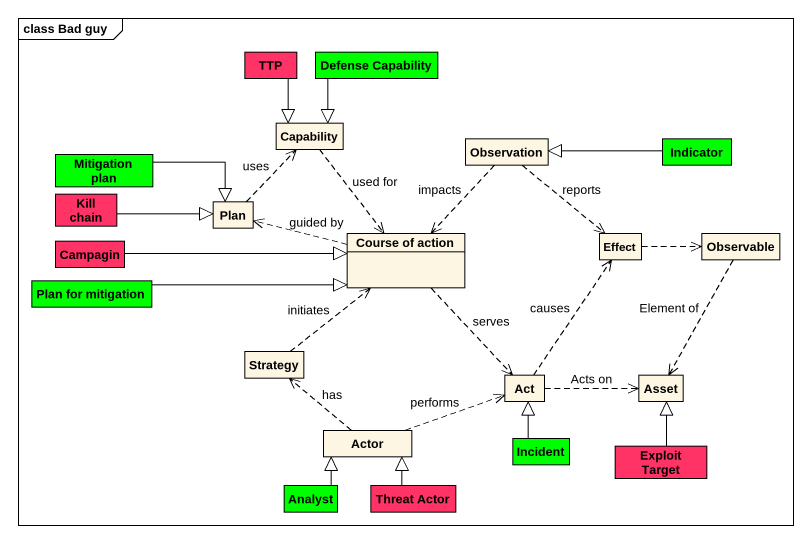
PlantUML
@startuml
mainframe class Bad guy
hide circle
hide empty members
class TTP #FF3366
class "Defense Capability" as Defense_Capability #00FF00
class Capability
class "Mitigation plan" as Mitigation_plan #00FF00
class Observation
class Indicator #00FF00
class "Kill chain" as Kill_chain #FF3366
class Plan
class "Course of action" as Course_of_action
class Effect
class Observable
class "Plan for mitigation" as Plan_for_mitigation #00FF00
class Campagin #FF3366
class Strategy
class Act
class Asset
class "Actor" as Actor_
class Incident #00FF00
class Analyst #00FF00
class "Threat Actor" as Threat_Actor #FF3366
class "Exploit Target" as Exploit_Target #FF3366
TTP --|> Capability
Defense_Capability --|> Capability
Capability ..> Course_of_action : used for
Mitigation_plan -right-|> Plan
Observation ..> Course_of_action : impacts
Observation ..> Effect : reports
Indicator -left-|> Observation
Kill_chain -right-|> Plan
Plan .up.> Capability : uses
Course_of_action .left.> Plan : guided by
Course_of_action ..> Act : serves
Effect .right.> Observable
Observable ..> Asset : Element of
Plan_for_mitigation -right-|> Course_of_action
Campagin -right-|> Course_of_action
Strategy .up.> Course_of_action : initiates
Act .up.> Effect : causes
Act .right.> Asset : Acts on
Actor_ .up.> Strategy : has
Actor_ .right.> Act : performs
Incident -up-|> Act
Analyst -up-|> Actor_
Threat_Actor -up-|> Actor_
Exploit_Target -up-|> Asset
@enduml
